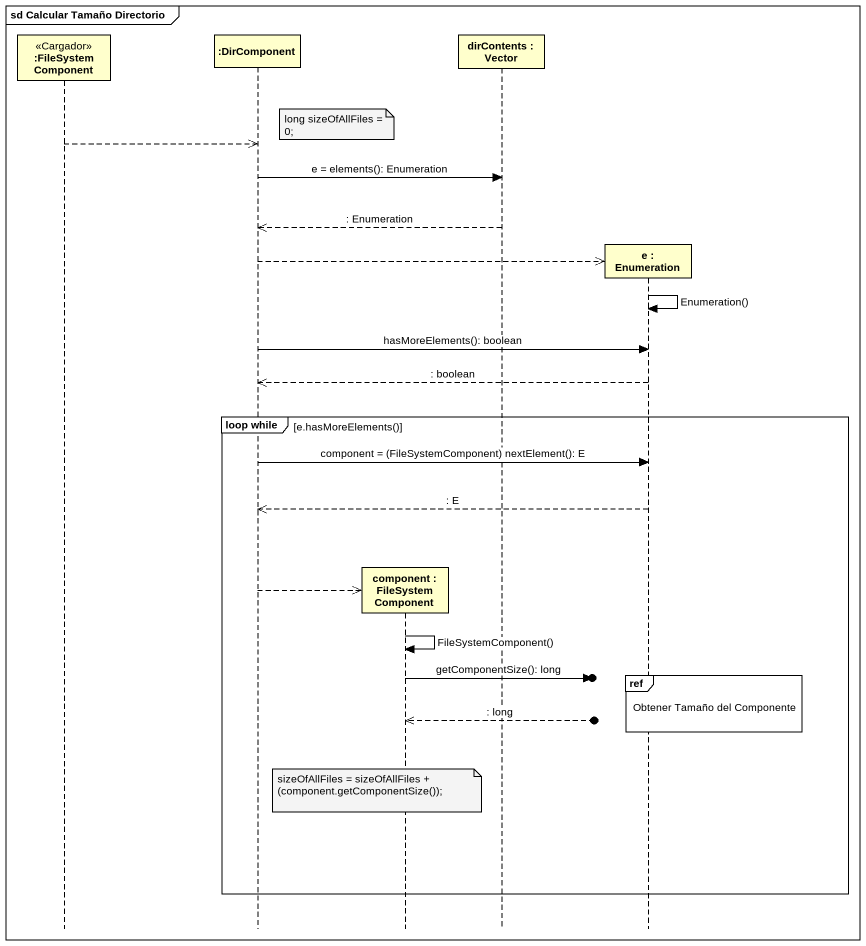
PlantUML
@startuml
mainframe sd Calcular Tamaño Directorio
hide footbox
participant ":FileSystemComponent" as FileSystemComponent <<Cargador>>
participant ":DirComponent" as DirComponent
participant "component : FileSystemComponent" as component_
participant "dirContents : Vector" as dirContents
participant "e : Enumeration" as e

note left of component_ : long sizeOfAllFiles = 0;
FileSystemComponent -->> DirComponent
DirComponent -> dirContents : e = elements(): Enumeration
dirContents -->> DirComponent : : Enumeration
DirComponent -->> e **
e -> e : Enumeration()
DirComponent -> e : hasMoreElements(): boolean
e -->> DirComponent : : boolean
group loop while [e.hasMoreElements()]
  DirComponent -> e : component = (FileSystemComponent) nextElement(): E
  e -->> DirComponent : : E
  DirComponent -->> component_ **
  component_ -> component_ : FileSystemComponent()
  ref over e : Obtener Tamaño del Componente
  component_ ->o] : getComponentSize(): long
  component_ <<--o] : : long
  note over component_ : sizeOfAllFiles = sizeOfAllFiles + (component.getComponentSize());
end
@enduml
